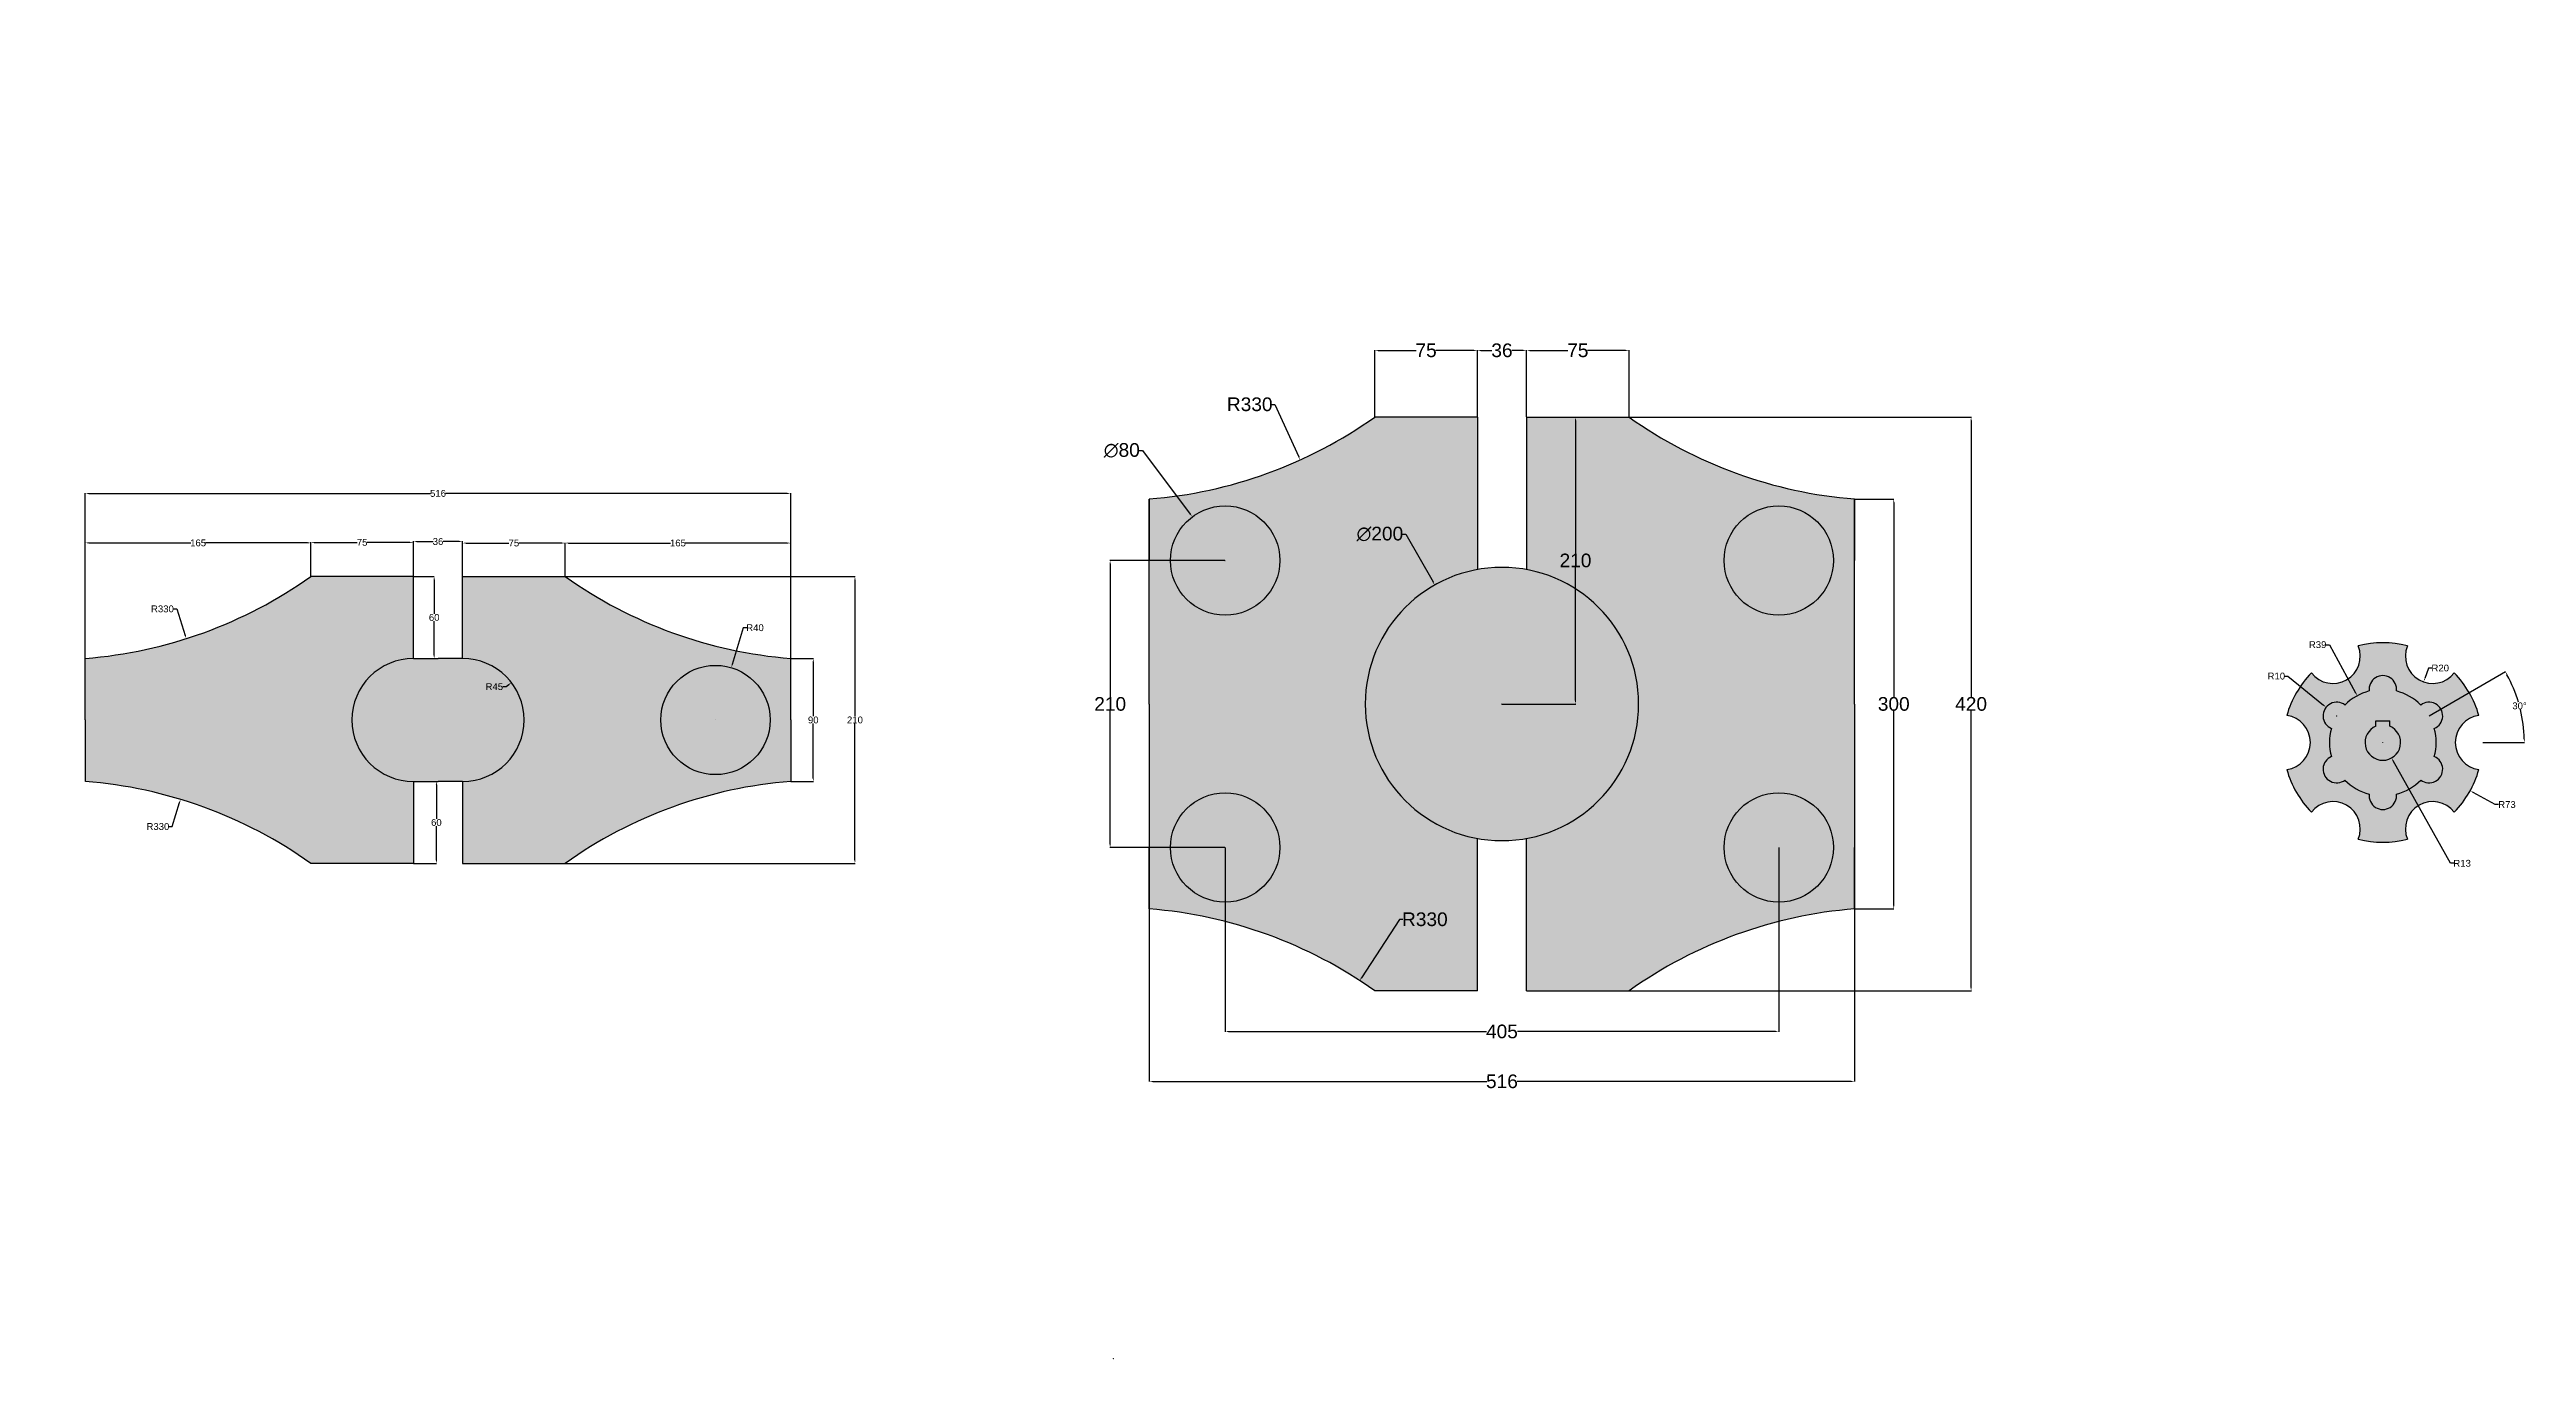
# Model space of a CAD drawing. Header units: inches. Extents: x 17 to 3646, y -345 to 614.
# Drawn here: x 1834 to 3646, y -345 to 614 of the extents above; entities that cross this region are included whole.
import ezdxf

# ---------------------------------------------------------------- set-up
doc = ezdxf.new("R2010")
doc.units = ezdxf.units.IN
doc.header["$MEASUREMENT"] = 0
doc.styles.get("Standard").update_dxf_attribs({"font": 'arial.ttf'})
doc.dimstyles.new('Copy(2) of Standard', dxfattribs={"dimtxt": 10, "dimasz": 2.5, "dimexe": 0.18, "dimexo": 0.0625, "dimgap": 0.09, "dimtad": 0, "dimtih": 1, "dimtoh": 1, "dimdec": 0, "dimzin": 0, "dimdsep": 46, "dimtxsty": 'Standard', "dimcen": 0.09, "dimadec": 0, "dimazin": 0, "dimtfac": 1, "dimtdec": 0, "dimtofl": 0, "dimtmove": 0, "dimatfit": 3, "dimfxl": 1, "dimtolj": 1, "dimtzin": 0, "dimarcsym": 0})
doc.dimstyles.get("Standard").update_dxf_attribs({"dimtxt": 5, "dimasz": 2.5, "dimexe": 0.18, "dimexo": 0.0625, "dimgap": 0.09, "dimtad": 0, "dimtih": 1, "dimtoh": 1, "dimdec": 0, "dimzin": 0, "dimdsep": 46, "dimtxsty": 'Standard', "dimcen": 0.09, "dimadec": 0, "dimazin": 0, "dimtfac": 1, "dimtdec": 0, "dimtofl": 0, "dimtmove": 0, "dimatfit": 3, "dimfxl": 1, "dimtolj": 1, "dimtzin": 0, "dimarcsym": 0})

# ---------------------------------------------------------------- blocks, each defined once
blk = doc.blocks.new('*D113')
at = {"color": 0, "lineweight": -2, "transparency": 16777216}
for p, q in [((2025.6, 227.9), (2025.6, 253)), ((2028.1, 252.8), (2059.5, 252.8)), ((2098.1, 252.8), (2066.8, 252.8)), ((2100.6, 227.9), (2100.6, 253))]:
    blk.add_line(p, q, dxfattribs=at)
at = {"color": 0, "transparency": 16777216}
for points in [[(2028.1, 253.2), (2028.1, 252.4), (2025.6, 252.8)], [(2098.1, 253.2), (2098.1, 252.4), (2100.6, 252.8)]]:
    blk.add_solid(points, dxfattribs=at)
at = {"layer": 'Defpoints', "color": 0, "transparency": 16777216}
for p in [(2100.6, 252.8), (2025.6, 227.8), (2100.6, 227.8)]:
    blk.add_point(p, dxfattribs=at)
at = {"color": 0, "transparency": 16777216, "insert": (2063.1, 252.8), "char_height": 5, "attachment_point": 5}
blk.add_mtext('\\A1;75', dxfattribs=at)
blk = doc.blocks.new('*D114')
at = {"color": 0, "lineweight": -2, "transparency": 16777216}
for p, q in [((2100.6, 227.9), (2100.6, 253.6)), ((2103.1, 253.4), (2115, 253.4)), ((2134.1, 253.4), (2122.3, 253.4)), ((2136.6, 227.9), (2136.6, 253.6))]:
    blk.add_line(p, q, dxfattribs=at)
at = {"color": 0, "transparency": 16777216}
for points in [[(2103.1, 253.8), (2103.1, 253), (2100.6, 253.4)], [(2134.1, 253.8), (2134.1, 253), (2136.6, 253.4)]]:
    blk.add_solid(points, dxfattribs=at)
at = {"layer": 'Defpoints', "color": 0, "transparency": 16777216}
for p in [(2136.6, 253.4), (2100.6, 227.8), (2136.6, 227.8)]:
    blk.add_point(p, dxfattribs=at)
at = {"color": 0, "transparency": 16777216, "insert": (2118.6, 253.4), "char_height": 5, "attachment_point": 5}
blk.add_mtext('\\A1;36', dxfattribs=at)
blk = doc.blocks.new('*D115')
at = {"color": 0, "lineweight": -2, "transparency": 16777216}
for p, q in [((2136.6, 227.9), (2136.6, 252.5)), ((2139.1, 252.3), (2170.5, 252.3)), ((2209.1, 252.3), (2177.8, 252.3)), ((2211.6, 227.9), (2211.6, 252.5))]:
    blk.add_line(p, q, dxfattribs=at)
at = {"color": 0, "transparency": 16777216}
for points in [[(2139.1, 252.7), (2139.1, 251.9), (2136.6, 252.3)], [(2209.1, 252.7), (2209.1, 251.9), (2211.6, 252.3)]]:
    blk.add_solid(points, dxfattribs=at)
at = {"layer": 'Defpoints', "color": 0, "transparency": 16777216}
for p in [(2211.6, 252.3), (2136.6, 227.8), (2211.6, 227.8)]:
    blk.add_point(p, dxfattribs=at)
at = {"color": 0, "transparency": 16777216, "insert": (2174.1, 252.3), "char_height": 5, "attachment_point": 5}
blk.add_mtext('\\A1;75', dxfattribs=at)
blk = doc.blocks.new('*D116')
at = {"color": 0, "lineweight": -2, "transparency": 16777216}
for p, q in [((2211.6, 227.9), (2211.6, 252.5)), ((2214.1, 252.3), (2288.7, 252.3)), ((2374.1, 252.3), (2299.5, 252.3)), ((2376.6, 167.9), (2376.6, 252.5))]:
    blk.add_line(p, q, dxfattribs=at)
at = {"color": 0, "transparency": 16777216}
for points in [[(2214.1, 252.7), (2214.1, 251.9), (2211.6, 252.3)], [(2374.1, 252.7), (2374.1, 251.9), (2376.6, 252.3)]]:
    blk.add_solid(points, dxfattribs=at)
at = {"layer": 'Defpoints', "color": 0, "transparency": 16777216}
for p in [(2376.6, 252.3), (2211.6, 227.8), (2376.6, 167.8)]:
    blk.add_point(p, dxfattribs=at)
at = {"color": 0, "transparency": 16777216, "insert": (2294.1, 252.3), "char_height": 5, "attachment_point": 5}
blk.add_mtext('\\A1;165', dxfattribs=at)
blk = doc.blocks.new('*D117')
at = {"color": 0, "lineweight": -2, "transparency": 16777216}
for p, q in [((1860.6, 167.9), (1860.6, 252.6)), ((1863.1, 252.4), (1937.7, 252.4)), ((2023.1, 252.4), (1948.5, 252.4)), ((2025.6, 227.9), (2025.6, 252.6))]:
    blk.add_line(p, q, dxfattribs=at)
at = {"color": 0, "transparency": 16777216}
for points in [[(1863.1, 252.9), (1863.1, 252), (1860.6, 252.4)], [(2023.1, 252.9), (2023.1, 252), (2025.6, 252.4)]]:
    blk.add_solid(points, dxfattribs=at)
at = {"layer": 'Defpoints', "color": 0, "transparency": 16777216}
for p in [(2025.6, 252.4), (2025.6, 227.8), (1860.6, 167.8)]:
    blk.add_point(p, dxfattribs=at)
at = {"color": 0, "transparency": 16777216, "insert": (1943.1, 252.4), "char_height": 5, "attachment_point": 5}
blk.add_mtext('\\A1;165', dxfattribs=at)
blk = doc.blocks.new('*D118')
at = {"color": 0, "lineweight": -2, "transparency": 16777216}
for p, q in [((1860.6, 167.9), (1860.6, 288.8)), ((1863.1, 288.6), (2113, 288.6)), ((2374.1, 288.6), (2124.2, 288.6)), ((2376.6, 167.9), (2376.6, 288.8))]:
    blk.add_line(p, q, dxfattribs=at)
at = {"color": 0, "transparency": 16777216}
for points in [[(1863.1, 289), (1863.1, 288.2), (1860.6, 288.6)], [(2374.1, 289), (2374.1, 288.2), (2376.6, 288.6)]]:
    blk.add_solid(points, dxfattribs=at)
at = {"layer": 'Defpoints', "color": 0, "transparency": 16777216}
for p in [(1860.6, 288.6), (1860.6, 167.8), (2376.6, 167.8)]:
    blk.add_point(p, dxfattribs=at)
at = {"color": 0, "transparency": 16777216, "insert": (2118.6, 288.6), "char_height": 5, "attachment_point": 5}
blk.add_mtext('\\A1;516', dxfattribs=at)
blk = doc.blocks.new('*D119')
at = {"color": 0, "lineweight": -2, "transparency": 16777216}
for p, q in [((2211.7, 227.8), (2423.8, 227.8)), ((2423.6, 225.3), (2423.6, 125.5)), ((2423.6, 20.3), (2423.6, 120.2)), ((2211.7, 17.8), (2423.8, 17.8))]:
    blk.add_line(p, q, dxfattribs=at)
at = {"color": 0, "transparency": 16777216}
for points in [[(2423.2, 225.3), (2424, 225.3), (2423.6, 227.8)], [(2423.2, 20.3), (2424, 20.3), (2423.6, 17.8)]]:
    blk.add_solid(points, dxfattribs=at)
at = {"layer": 'Defpoints', "color": 0, "transparency": 16777216}
for p in [(2211.6, 227.8), (2211.6, 17.8), (2423.6, 17.8)]:
    blk.add_point(p, dxfattribs=at)
at = {"color": 0, "transparency": 16777216, "insert": (2423.6, 122.8), "char_height": 5, "attachment_point": 5}
blk.add_mtext('\\A1;210', dxfattribs=at)
blk = doc.blocks.new('*D120')
at = {"color": 0, "lineweight": -2, "transparency": 16777216}
for p, q in [((2376.7, 167.8), (2393.3, 167.8)), ((2393.1, 165.3), (2393.1, 125.5)), ((2393.1, 80.3), (2393.1, 120.2)), ((2376.7, 77.8), (2393.3, 77.8))]:
    blk.add_line(p, q, dxfattribs=at)
at = {"color": 0, "transparency": 16777216}
for points in [[(2392.7, 165.3), (2393.5, 165.3), (2393.1, 167.8)], [(2392.7, 80.3), (2393.5, 80.3), (2393.1, 77.8)]]:
    blk.add_solid(points, dxfattribs=at)
at = {"layer": 'Defpoints', "color": 0, "transparency": 16777216}
for p in [(2376.6, 167.8), (2376.6, 77.8), (2393.1, 77.8)]:
    blk.add_point(p, dxfattribs=at)
at = {"color": 0, "transparency": 16777216, "insert": (2393.1, 122.8), "char_height": 5, "attachment_point": 5}
blk.add_mtext('\\A1;90', dxfattribs=at)
blk = doc.blocks.new('*D121')
at = {"color": 0, "lineweight": -2, "transparency": 16777216}
for p, q in [((1925, 204.1), (1927.5, 204.1)), ((1927.5, 204.1), (1933.7, 184.7))]:
    blk.add_line(p, q, dxfattribs=at)
at = {"color": 0, "transparency": 16777216}
blk.add_solid([(1934.1, 184.8), (1933.3, 184.6), (1934.5, 182.3)], dxfattribs=at)
at = {"layer": 'Defpoints', "color": 0, "transparency": 16777216}
for p in [(1834.4, 496.8), (1934.5, 182.3)]:
    blk.add_point(p, dxfattribs=at)
at = {"color": 0, "transparency": 16777216, "insert": (1917, 204.1), "char_height": 5, "attachment_point": 5}
blk.add_mtext('\\A1;R330', dxfattribs=at)
blk = doc.blocks.new('*D122')
at = {"color": 0, "lineweight": -2, "transparency": 16777216}
for p, q in [((1924.2, 44.8), (1929.5, 62.3)), ((1921.7, 44.8), (1924.2, 44.8))]:
    blk.add_line(p, q, dxfattribs=at)
at = {"color": 0, "transparency": 16777216}
blk.add_solid([(1929.1, 62.4), (1929.9, 62.2), (1930.2, 64.7)], dxfattribs=at)
at = {"layer": 'Defpoints', "color": 0, "transparency": 16777216}
for p in [(1930.2, 64.7), (1834.4, -251.1)]:
    blk.add_point(p, dxfattribs=at)
at = {"color": 0, "transparency": 16777216, "insert": (1913.7, 44.8), "char_height": 5, "attachment_point": 5}
blk.add_mtext('\\A1;R330', dxfattribs=at)
blk = doc.blocks.new('*D125')
at = {"color": 0, "lineweight": -2, "transparency": 16777216}
for p, q in [((2341.9, 190.3), (2333.9, 163.5)), ((2344.4, 190.3), (2341.9, 190.3)), ((2321.5, 122.8), (2321.7, 122.8)), ((2321.6, 122.8), (2321.6, 122.9))]:
    blk.add_line(p, q, dxfattribs=at)
at = {"color": 0, "transparency": 16777216}
blk.add_solid([(2333.5, 163.7), (2334.3, 163.4), (2333.1, 161.2)], dxfattribs=at)
at = {"layer": 'Defpoints', "color": 0, "transparency": 16777216}
for p in [(2333.1, 161.2), (2321.6, 122.8)]:
    blk.add_point(p, dxfattribs=at)
at = {"color": 0, "transparency": 16777216, "insert": (2350.5, 190.3), "char_height": 5, "attachment_point": 5}
blk.add_mtext('\\A1;R40', dxfattribs=at)
blk = doc.blocks.new('*D126')
at = {"color": 0, "lineweight": -2, "transparency": 16777216}
for p, q in [((2165.9, 147.2), (2168.4, 147.2)), ((2168.4, 147.2), (2170.4, 148.7))]:
    blk.add_line(p, q, dxfattribs=at)
at = {"color": 0, "transparency": 16777216}
blk.add_solid([(2170.1, 149), (2170.6, 148.4), (2172.4, 150.2)], dxfattribs=at)
at = {"layer": 'Defpoints', "color": 0, "transparency": 16777216}
for p in [(2172.4, 150.2), (2136.6, 122.8)]:
    blk.add_point(p, dxfattribs=at)
at = {"color": 0, "transparency": 16777216, "insert": (2159.8, 147.2), "char_height": 5, "attachment_point": 5}
blk.add_mtext('\\A1;R45', dxfattribs=at)
blk = doc.blocks.new('*D127')
at = {"color": 0, "lineweight": -2, "transparency": 16777216}
for p, q in [((2100.7, 227.8), (2115.9, 227.8)), ((2115.8, 225.3), (2115.8, 200.5)), ((2115.8, 170.3), (2115.8, 195.2)), ((2100.7, 167.8), (2115.9, 167.8))]:
    blk.add_line(p, q, dxfattribs=at)
at = {"color": 0, "transparency": 16777216}
for points in [[(2115.3, 225.3), (2116.2, 225.3), (2115.8, 227.8)], [(2115.3, 170.3), (2116.2, 170.3), (2115.8, 167.8)]]:
    blk.add_solid(points, dxfattribs=at)
at = {"layer": 'Defpoints', "color": 0, "transparency": 16777216}
for p in [(2100.6, 227.8), (2100.6, 167.8), (2115.8, 167.8)]:
    blk.add_point(p, dxfattribs=at)
at = {"color": 0, "transparency": 16777216, "insert": (2115.8, 197.8), "char_height": 5, "attachment_point": 5}
blk.add_mtext('\\A1;60', dxfattribs=at)
blk = doc.blocks.new('*D128')
at = {"color": 0, "lineweight": -2, "transparency": 16777216}
for p, q in [((2100.7, 77.8), (2117.6, 77.8)), ((2117.4, 75.3), (2117.4, 50.5)), ((2117.4, 20.3), (2117.4, 45.2)), ((2100.7, 17.8), (2117.6, 17.8))]:
    blk.add_line(p, q, dxfattribs=at)
at = {"color": 0, "transparency": 16777216}
for points in [[(2117, 75.3), (2117.9, 75.3), (2117.4, 77.8)], [(2117, 20.3), (2117.9, 20.3), (2117.4, 17.8)]]:
    blk.add_solid(points, dxfattribs=at)
at = {"layer": 'Defpoints', "color": 0, "transparency": 16777216}
for p in [(2100.6, 77.8), (2100.6, 17.8), (2117.4, 17.8)]:
    blk.add_point(p, dxfattribs=at)
at = {"color": 0, "transparency": 16777216, "insert": (2117.4, 47.8), "char_height": 5, "attachment_point": 5}
blk.add_mtext('\\A1;60', dxfattribs=at)
blk = doc.blocks.new('*D130')
at = {"color": 0, "lineweight": -2, "transparency": 16777216}
for p, q in [((2914.9, 344.5), (2950.9, 344.5)), ((2950.7, 342), (2950.7, 244.7)), ((2950.7, 137), (2950.7, 234.4)), ((2896.9, 134.5), (2950.9, 134.5))]:
    blk.add_line(p, q, dxfattribs=at)
at = {"color": 0, "transparency": 16777216}
for points in [[(2950.3, 342), (2951.1, 342), (2950.7, 344.5)], [(2950.3, 137), (2951.1, 137), (2950.7, 134.5)]]:
    blk.add_solid(points, dxfattribs=at)
at = {"layer": 'Defpoints', "color": 0, "transparency": 16777216}
for p in [(2914.9, 344.5), (2896.9, 134.5), (2950.7, 134.5)]:
    blk.add_point(p, dxfattribs=at)
at = {"color": 0, "transparency": 16777216, "insert": (2950.7, 239.5), "char_height": 10, "attachment_point": 5}
blk.add_mtext('\\A1;210', dxfattribs=at)
blk = doc.blocks.new('*D131')
at = {"color": 0, "lineweight": -2, "transparency": 16777216}
for p, q in [((2878.9, 344.6), (2878.9, 393.5)), ((2881.4, 393.3), (2889.6, 393.3)), ((2912.4, 393.3), (2904.1, 393.3)), ((2914.9, 344.6), (2914.9, 393.5))]:
    blk.add_line(p, q, dxfattribs=at)
at = {"color": 0, "transparency": 16777216}
for points in [[(2881.4, 393.7), (2881.4, 392.9), (2878.9, 393.3)], [(2912.4, 393.7), (2912.4, 392.9), (2914.9, 393.3)]]:
    blk.add_solid(points, dxfattribs=at)
at = {"layer": 'Defpoints', "color": 0, "transparency": 16777216}
for p in [(2914.9, 393.3), (2878.9, 344.5), (2914.9, 344.5)]:
    blk.add_point(p, dxfattribs=at)
at = {"color": 0, "transparency": 16777216, "insert": (2896.9, 393.3), "char_height": 10, "attachment_point": 5}
blk.add_mtext('\\A1;36', dxfattribs=at)
blk = doc.blocks.new('*D132')
at = {"color": 0, "lineweight": -2, "transparency": 16777216}
for p, q in [((2803.9, 344.6), (2803.9, 393.5)), ((2806.4, 393.3), (2834.1, 393.3)), ((2876.4, 393.3), (2848.6, 393.3)), ((2878.9, 344.6), (2878.9, 393.5))]:
    blk.add_line(p, q, dxfattribs=at)
at = {"color": 0, "transparency": 16777216}
for points in [[(2806.4, 393.7), (2806.4, 392.9), (2803.9, 393.3)], [(2876.4, 393.7), (2876.4, 392.9), (2878.9, 393.3)]]:
    blk.add_solid(points, dxfattribs=at)
at = {"layer": 'Defpoints', "color": 0, "transparency": 16777216}
for p in [(2878.9, 393.3), (2803.9, 344.5), (2878.9, 344.5)]:
    blk.add_point(p, dxfattribs=at)
at = {"color": 0, "transparency": 16777216, "insert": (2841.4, 393.3), "char_height": 10, "attachment_point": 5}
blk.add_mtext('\\A1;75', dxfattribs=at)
blk = doc.blocks.new('*D133')
at = {"color": 0, "lineweight": -2, "transparency": 16777216}
for p, q in [((2914.9, 344.6), (2914.9, 393.5)), ((2917.4, 393.3), (2945.1, 393.3)), ((2987.4, 393.3), (2959.6, 393.3)), ((2989.9, 344.6), (2989.9, 393.5))]:
    blk.add_line(p, q, dxfattribs=at)
at = {"color": 0, "transparency": 16777216}
for points in [[(2917.4, 393.7), (2917.4, 392.9), (2914.9, 393.3)], [(2987.4, 393.7), (2987.4, 392.9), (2989.9, 393.3)]]:
    blk.add_solid(points, dxfattribs=at)
at = {"layer": 'Defpoints', "color": 0, "transparency": 16777216}
for p in [(2989.9, 393.3), (2914.9, 344.5), (2989.9, 344.5)]:
    blk.add_point(p, dxfattribs=at)
at = {"color": 0, "transparency": 16777216, "insert": (2952.4, 393.3), "char_height": 10, "attachment_point": 5}
blk.add_mtext('\\A1;75', dxfattribs=at)
blk = doc.blocks.new('*D134')
at = {"color": 0, "lineweight": -2, "transparency": 16777216}
for p, q in [((2989.9, 344.5), (3240.3, 344.5)), ((3240.1, 342), (3240.1, 139.7)), ((3240.1, -73), (3240.1, 129.4)), ((2989.9, -75.5), (3240.3, -75.5))]:
    blk.add_line(p, q, dxfattribs=at)
at = {"color": 0, "transparency": 16777216}
for points in [[(3239.7, 342), (3240.5, 342), (3240.1, 344.5)], [(3239.7, -73), (3240.5, -73), (3240.1, -75.5)]]:
    blk.add_solid(points, dxfattribs=at)
at = {"layer": 'Defpoints', "color": 0, "transparency": 16777216}
for p in [(2989.9, 344.5), (2989.9, -75.5), (3240.1, -75.5)]:
    blk.add_point(p, dxfattribs=at)
at = {"color": 0, "transparency": 16777216, "insert": (3240.1, 134.5), "char_height": 10, "attachment_point": 5}
blk.add_mtext('\\A1;420', dxfattribs=at)
blk = doc.blocks.new('*D135')
at = {"color": 0, "lineweight": -2, "transparency": 16777216}
for p, q in [((3154.9, 284.5), (3183.7, 284.5)), ((3183.5, 282), (3183.5, 139.7)), ((3183.5, -13), (3183.5, 129.3)), ((3154.9, -15.5), (3183.7, -15.5))]:
    blk.add_line(p, q, dxfattribs=at)
at = {"color": 0, "transparency": 16777216}
for points in [[(3183.1, 282), (3183.9, 282), (3183.5, 284.5)], [(3183.1, -13), (3183.9, -13), (3183.5, -15.5)]]:
    blk.add_solid(points, dxfattribs=at)
at = {"layer": 'Defpoints', "color": 0, "transparency": 16777216}
for p in [(3154.9, 284.5), (3154.9, -15.5), (3183.5, -15.5)]:
    blk.add_point(p, dxfattribs=at)
at = {"color": 0, "transparency": 16777216, "insert": (3183.5, 134.5), "char_height": 10, "attachment_point": 5}
blk.add_mtext('\\A1;300', dxfattribs=at)
blk = doc.blocks.new('*D136')
at = {"color": 0, "lineweight": -2, "transparency": 16777216}
for p, q in [((2694.3, 239.5), (2610.1, 239.5)), ((2610.3, 237), (2610.3, 139.7)), ((2610.3, 32), (2610.3, 129.4)), ((2694.3, 29.5), (2610.1, 29.5))]:
    blk.add_line(p, q, dxfattribs=at)
at = {"color": 0, "transparency": 16777216}
for points in [[(2609.8, 237), (2610.7, 237), (2610.3, 239.5)], [(2609.8, 32), (2610.7, 32), (2610.3, 29.5)]]:
    blk.add_solid(points, dxfattribs=at)
at = {"layer": 'Defpoints', "color": 0, "transparency": 16777216}
for p in [(2694.4, 239.5), (2610.3, 29.5), (2694.4, 29.5)]:
    blk.add_point(p, dxfattribs=at)
at = {"color": 0, "transparency": 16777216, "insert": (2610.3, 134.5), "char_height": 10, "attachment_point": 5}
blk.add_mtext('\\A1;210', dxfattribs=at)
blk = doc.blocks.new('*D137')
at = {"color": 0, "lineweight": -2, "transparency": 16777216}
for p, q in [((2638.9, -15.5), (2638.9, -141.9)), ((3154.9, -15.5), (3154.9, -141.9)), ((2641.4, -141.7), (2885.8, -141.7)), ((3152.4, -141.7), (2908, -141.7))]:
    blk.add_line(p, q, dxfattribs=at)
at = {"color": 0, "transparency": 16777216}
for points in [[(2641.4, -141.3), (2641.4, -142.1), (2638.9, -141.7)], [(3152.4, -141.3), (3152.4, -142.1), (3154.9, -141.7)]]:
    blk.add_solid(points, dxfattribs=at)
at = {"layer": 'Defpoints', "color": 0, "transparency": 16777216}
for p in [(2638.9, -15.5), (3154.9, -15.5), (3154.9, -141.7)]:
    blk.add_point(p, dxfattribs=at)
at = {"color": 0, "transparency": 16777216, "insert": (2896.9, -141.7), "char_height": 10, "attachment_point": 5}
blk.add_mtext('\\A1;516', dxfattribs=at)
blk = doc.blocks.new('*D138')
at = {"color": 0, "lineweight": -2, "transparency": 16777216}
for p, q in [((2694.4, 29.5), (2694.4, -105.4)), ((3099.4, 29.5), (3099.4, -105.4)), ((2696.9, -105.2), (2885.5, -105.2)), ((3096.9, -105.2), (2908.3, -105.2))]:
    blk.add_line(p, q, dxfattribs=at)
at = {"color": 0, "transparency": 16777216}
for points in [[(2696.9, -104.8), (2696.9, -105.6), (2694.4, -105.2)], [(3096.9, -104.8), (3096.9, -105.6), (3099.4, -105.2)]]:
    blk.add_solid(points, dxfattribs=at)
at = {"layer": 'Defpoints', "color": 0, "transparency": 16777216}
for p in [(2694.4, 29.5), (3099.4, 29.5), (3099.4, -105.2)]:
    blk.add_point(p, dxfattribs=at)
at = {"color": 0, "transparency": 16777216, "insert": (2896.9, -105.2), "char_height": 10, "attachment_point": 5}
blk.add_mtext('\\A1;405', dxfattribs=at)
blk = doc.blocks.new('*D139')
at = {"color": 0, "lineweight": -2, "transparency": 16777216}
for p, q in [((2822, -23.1), (2794.2, -65.8)), ((2824.5, -23.1), (2822, -23.1)), ((2612.6, -344.4), (2612.8, -344.4)), ((2612.7, -344.5), (2612.7, -344.3))]:
    blk.add_line(p, q, dxfattribs=at)
at = {"color": 0, "transparency": 16777216}
blk.add_solid([(2793.8, -65.6), (2794.5, -66.1), (2792.8, -67.9)], dxfattribs=at)
at = {"layer": 'Defpoints', "color": 0, "transparency": 16777216}
for p in [(2792.8, -67.9), (2612.7, -344.4)]:
    blk.add_point(p, dxfattribs=at)
at = {"color": 0, "transparency": 16777216, "insert": (2840.5, -23.1), "char_height": 10, "attachment_point": 5}
blk.add_mtext('\\A1;R330', dxfattribs=at)
blk = doc.blocks.new('*D140')
at = {"color": 0, "lineweight": -2, "transparency": 16777216}
for p, q in [((2728.3, 353.8), (2730.8, 353.8)), ((2730.8, 353.8), (2748.2, 315.4))]:
    blk.add_line(p, q, dxfattribs=at)
at = {"color": 0, "transparency": 16777216}
blk.add_solid([(2748.6, 315.6), (2747.9, 315.2), (2749.3, 313.1)], dxfattribs=at)
at = {"layer": 'Defpoints', "color": 0, "transparency": 16777216}
for p in [(2612.7, 613.5), (2749.3, 313.1)]:
    blk.add_point(p, dxfattribs=at)
at = {"color": 0, "transparency": 16777216, "insert": (2712.4, 353.8), "char_height": 10, "attachment_point": 5}
blk.add_mtext('\\A1;R330', dxfattribs=at)
blk = doc.blocks.new('*D141')
at = {"color": 0, "lineweight": -2, "transparency": 16777216}
for p, q in [((2631.5, 320.1), (2634, 320.1)), ((2634, 320.1), (2668.9, 273.5)), ((2694.3, 239.5), (2694.5, 239.5)), ((2694.4, 239.5), (2694.4, 239.6))]:
    blk.add_line(p, q, dxfattribs=at)
at = {"color": 0, "transparency": 16777216}
blk.add_solid([(2669.2, 273.8), (2668.6, 273.3), (2670.4, 271.5)], dxfattribs=at)
at = {"layer": 'Defpoints', "color": 0, "transparency": 16777216}
for p in [(2670.4, 271.5), (2718.4, 207.5)]:
    blk.add_point(p, dxfattribs=at)
at = {"color": 0, "transparency": 16777216, "insert": (2618.8, 320.1), "char_height": 10, "attachment_point": 5}
blk.add_mtext('\\A1;∅80', dxfattribs=at)
blk = doc.blocks.new('*D142')
at = {"color": 0, "lineweight": -2, "transparency": 16777216}
for p, q in [((2824.1, 258.9), (2826.6, 258.9)), ((2826.6, 258.9), (2846.5, 223.8)), ((2896.8, 134.5), (2897, 134.5)), ((2896.9, 134.5), (2896.9, 134.6))]:
    blk.add_line(p, q, dxfattribs=at)
at = {"color": 0, "transparency": 16777216}
blk.add_solid([(2846.8, 224), (2846.1, 223.6), (2847.7, 221.6)], dxfattribs=at)
at = {"layer": 'Defpoints', "color": 0, "transparency": 16777216}
for p in [(2847.7, 221.6), (2946.1, 47.5)]:
    blk.add_point(p, dxfattribs=at)
at = {"color": 0, "transparency": 16777216, "insert": (2807.6, 258.9), "char_height": 10, "attachment_point": 5}
blk.add_mtext('\\A1;∅200', dxfattribs=at)
blk = doc.blocks.new('*D145')
at = {"color": 0, "lineweight": -2, "transparency": 16777216}
for p, q in [((3574.7, 160.8), (3572, 153.1)), ((3577.2, 160.8), (3574.7, 160.8))]:
    blk.add_line(p, q, dxfattribs=at)
at = {"color": 0, "transparency": 16777216}
blk.add_solid([(3571.6, 153.2), (3572.3, 152.9), (3571.1, 150.7)], dxfattribs=at)
at = {"layer": 'Defpoints', "color": 0, "transparency": 16777216}
for p in [(3577.8, 169.5), (3571.1, 150.7)]:
    blk.add_point(p, dxfattribs=at)
at = {"color": 0, "transparency": 16777216, "insert": (3583.3, 160.8), "char_height": 5, "attachment_point": 5}
blk.add_mtext('\\A1;R20', dxfattribs=at)
blk = doc.blocks.new('*D146')
at = {"color": 0, "lineweight": -2, "transparency": 16777216}
for p, q in [((3541.3, 106.2), (3541.3, 106.4)), ((3541.3, 106.3), (3541.4, 106.3)), ((3623.5, 60.9), (3607.4, 69.8)), ((3626, 60.9), (3623.5, 60.9))]:
    blk.add_line(p, q, dxfattribs=at)
at = {"color": 0, "transparency": 16777216}
blk.add_solid([(3607.6, 70.2), (3607.2, 69.4), (3605.3, 71)], dxfattribs=at)
at = {"layer": 'Defpoints', "color": 0, "transparency": 16777216}
for p in [(3541.3, 106.3), (3605.3, 71)]:
    blk.add_point(p, dxfattribs=at)
at = {"color": 0, "transparency": 16777216, "insert": (3632.1, 60.9), "char_height": 5, "attachment_point": 5}
blk.add_mtext('\\A1;R73', dxfattribs=at)
blk = doc.blocks.new('*D147')
at = {"color": 0, "lineweight": -2, "transparency": 16777216}
for p, q in [((3541.3, 106.2), (3541.3, 106.4)), ((3541.3, 106.3), (3541.4, 106.3)), ((3590.7, 17.9), (3548.9, 92.8)), ((3593.2, 17.9), (3590.7, 17.9))]:
    blk.add_line(p, q, dxfattribs=at)
at = {"color": 0, "transparency": 16777216}
blk.add_solid([(3549.3, 93), (3548.5, 92.6), (3547.7, 95)], dxfattribs=at)
at = {"layer": 'Defpoints', "color": 0, "transparency": 16777216}
for p in [(3541.3, 106.3), (3547.7, 95)]:
    blk.add_point(p, dxfattribs=at)
at = {"color": 0, "transparency": 16777216, "insert": (3599.3, 17.9), "char_height": 5, "attachment_point": 5}
blk.add_mtext('\\A1;R13', dxfattribs=at)
blk = doc.blocks.new('*D148')
at = {"color": 0, "lineweight": -2, "transparency": 16777216}
for p, q in [((3499.7, 177.9), (3502.2, 177.9)), ((3502.2, 177.9), (3521.4, 142.7)), ((3541.3, 106.2), (3541.3, 106.4)), ((3541.3, 106.3), (3541.4, 106.3))]:
    blk.add_line(p, q, dxfattribs=at)
at = {"color": 0, "transparency": 16777216}
blk.add_solid([(3521.8, 142.9), (3521.1, 142.5), (3522.6, 140.5)], dxfattribs=at)
at = {"layer": 'Defpoints', "color": 0, "transparency": 16777216}
for p in [(3522.6, 140.5), (3541.3, 106.3)]:
    blk.add_point(p, dxfattribs=at)
at = {"color": 0, "transparency": 16777216, "insert": (3493.6, 177.9), "char_height": 5, "attachment_point": 5}
blk.add_mtext('\\A1;R39', dxfattribs=at)
blk = doc.blocks.new('*D149')
at = {"color": 0, "lineweight": -2, "transparency": 16777216}
for p, q in [((3469.4, 154.9), (3471.9, 154.9)), ((3471.9, 154.9), (3497.9, 133.7)), ((3507.5, 125.8), (3507.7, 125.8)), ((3507.6, 125.7), (3507.6, 125.9))]:
    blk.add_line(p, q, dxfattribs=at)
at = {"color": 0, "transparency": 16777216}
blk.add_solid([(3498.2, 134), (3497.6, 133.4), (3499.8, 132.1)], dxfattribs=at)
at = {"layer": 'Defpoints', "color": 0, "transparency": 16777216}
for p in [(3499.8, 132.1), (3507.6, 125.8)]:
    blk.add_point(p, dxfattribs=at)
at = {"color": 0, "transparency": 16777216, "insert": (3463.4, 154.9), "char_height": 5, "attachment_point": 5}
blk.add_mtext('\\A1;R10', dxfattribs=at)
blk = doc.blocks.new('*D151')
at = {"color": 0, "lineweight": -2, "transparency": 16777216}
for p, q in [((3575.2, 125.8), (3631.1, 158.2)), ((3614.4, 106.3), (3645, 106.3))]:
    blk.add_line(p, q, dxfattribs=at)
for start, end in [(16.5557, 28.6812), (1.385, 13.5213)]:
    blk.add_arc((3541.4, 106.3), 103.4, start, end, dxfattribs=at)
at = {"color": 0, "transparency": 16777216}
for points in [[(3631.8, 155.7), (3632.5, 156.2), (3630.9, 158.1)], [(3645.2, 108.8), (3644.4, 108.8), (3644.9, 106.3)]]:
    blk.add_solid(points, dxfattribs=at)
at = {"layer": 'Defpoints', "color": 0, "transparency": 16777216}
for p in [(3575.1, 125.8), (3643.3, 124.3), (3541.3, 106.3), (3541.4, 106.3), (3614.3, 106.3)]:
    blk.add_point(p, dxfattribs=at)
at = {"color": 0, "transparency": 16777216, "insert": (3641.3, 133.1), "char_height": 5, "attachment_point": 5}
blk.add_mtext('\\A1;30°', dxfattribs=at)

msp = doc.modelspace()

# ---------------------------------------------------------------- hatches: boundary and pattern name
h = msp.add_hatch(color=256)
h.dxf.hatch_style = 1
h.set_gradient(color1=(122, 175, 223), color2=(199, 200, 202), name='CYLINDER')
h.paths.add_polyline_path([(2638.9, 284.5), (2638.9, 239.5), (2638.9, 134.5), (2638.9, -15.5, -0.135448), (2803.9, -75.5), (2878.9, -75.5), (2878.9, 36.2, -0.362144), (2796.9, 134.5, -0.362144), (2878.9, 232.9), (2878.9, 344.5), (2803.9, 344.5, -0.135448)])
h.paths.add_polyline_path([(2734.4, 239.5, -1), (2654.4, 239.5, -1)], flags=16)
h.paths.add_polyline_path([(2734.4, 29.5, -1), (2654.4, 29.5, -1)], flags=16)
h = msp.add_hatch(color=256)
h.dxf.hatch_style = 1
h.set_gradient(color1=(39, 118, 187), color2=(199, 200, 202), name='CYLINDER')
h.paths.add_polyline_path([(2996.9, 134.5, -0.362144), (2914.9, 36.2), (2914.9, -75.5), (2989.9, -75.5, -0.135448), (3154.9, -15.5), (3154.9, 29.5), (3154.9, 134.5), (3154.9, 284.5, -0.135448), (2989.9, 344.5), (2914.9, 344.5), (2914.9, 232.9, -0.362144)])
h.paths.add_polyline_path([(3139.4, 239.5, -1), (3059.4, 239.5, -1)], flags=16)
h.paths.add_polyline_path([(3139.4, 29.5, -1), (3059.4, 29.5, -1)], flags=16)
h = msp.add_hatch(color=256)
h.dxf.hatch_style = 1
h.set_gradient(color1=(205, 105, 40), color2=(244, 238, 81), name='SPHERICAL')
h.paths.add_polyline_path([(2654.4, 239.5, 1), (2734.4, 239.5, 1)])
h = msp.add_hatch(color=256)
h.dxf.hatch_style = 1
h.set_gradient(color1=(205, 105, 40), color2=(244, 238, 81), name='SPHERICAL')
h.paths.add_polyline_path([(3059.4, 239.5, 1), (3139.4, 239.5, 1)])
h = msp.add_hatch(color=256)
h.dxf.hatch_style = 1
h.set_gradient(color1=(19, 155, 72), name='CYLINDER')
h.paths.add_polyline_path([(2376.6, 167.8, -0.135448), (2211.6, 227.8), (2136.6, 227.8), (2136.6, 167.8, -0.414214), (2181.6, 122.8, -0.414214), (2136.6, 77.8), (2136.6, 17.8), (2211.6, 17.8, -0.135448), (2376.6, 77.8), (2376.6, 122.8)])
h.paths.add_polyline_path([(2361.6, 122.8, -1), (2281.6, 122.8, -1)], flags=16)
h.paths.add_polyline_path([(2100.6, 227.8), (2025.6, 227.8, -0.135448), (1860.6, 167.8), (1860.6, 122.8), (1860.6, 77.8, -0.135448), (2025.6, 17.8), (2100.6, 17.8), (2100.6, 77.8, -0.414214), (2055.6, 122.8, -0.414214), (2100.6, 167.8)])
h = msp.add_hatch(color=256)
h.dxf.hatch_style = 1
h.set_gradient(color1=(205, 105, 40), color2=(244, 238, 81), name='SPHERICAL')
h.paths.add_polyline_path([(2796.9, 134.5, 0.414214), (2896.9, 34.5, 0.414214), (2996.9, 134.5, 0.414214), (2896.9, 234.5, 0.414214)])
h = msp.add_hatch(color=256)
h.dxf.hatch_style = 1
h.set_gradient(color1=(19, 155, 72), name='SPHERICAL')
h.paths.add_polyline_path([(2181.6, 122.8, 0.414214), (2136.6, 167.8), (2118.6, 167.8), (2100.6, 167.8, 0.414214), (2055.6, 122.8, 0.414214), (2100.6, 77.8), (2118.6, 77.8), (2136.6, 77.8, 0.414214)])
h = msp.add_hatch(color=256)
h.dxf.hatch_style = 1
h.set_gradient(color1=(100, 33, 101), color2=(241, 235, 31))
h.paths.add_polyline_path([(3559.3, 177.1, 0.125026), (3523.4, 177.1, -0.871227), (3489.1, 157.3, 0.125026), (3471.1, 126.1, -0.871227), (3471.1, 86.5, 0.125026), (3489.1, 55.4, -0.871227), (3523.4, 35.6, 0.125026), (3559.3, 35.6, -0.871227), (3593.6, 55.4, 0.125026), (3611.6, 86.5, -0.871227), (3611.6, 126.1, 0.125026), (3593.6, 157.3, -0.871227)])
h.paths.add_polyline_path([(3551.3, 144, -0.134035), (3569.1, 133.8, -1.137593), (3579, 116.6, -0.134035), (3579, 96, -1.137593), (3569.1, 78.9, -0.134035), (3551.3, 68.6, -1.137593), (3531.4, 68.6, -0.134035), (3513.6, 78.9, -1.137593), (3503.7, 96, -0.134035), (3503.7, 116.6, -1.137593), (3513.6, 133.8, -0.134035), (3531.4, 144, -1.137593)], flags=16)
h.paths.add_polyline_path([(3546.3, 122.3), (3546.3, 118.3, -5), (3536.3, 118.3), (3536.3, 122.3)], flags=0)
h = msp.add_hatch(color=256)
h.dxf.hatch_style = 1
h.set_gradient(color1=(100, 33, 101), name='SPHERICAL')
h.paths.add_polyline_path([(2281.6, 122.8, 1), (2361.6, 122.8, 1)])
h = msp.add_hatch(color=256)
h.dxf.hatch_style = 1
h.set_gradient(color1=(19, 155, 72), color2=(244, 238, 81), name='SPHERICAL')
h.paths.add_polyline_path([(3531.4, 144, 0.134035), (3513.6, 133.8, 1.137593), (3503.7, 116.6, 0.134035), (3503.7, 96, 1.137593), (3513.6, 78.9, 0.134035), (3531.4, 68.6, 1.137593), (3551.3, 68.6, 0.134035), (3569.1, 78.9, 1.137593), (3579, 96, 0.134035), (3579, 116.6, 1.137593), (3569.1, 133.8, 0.134035), (3551.3, 144, 1.137593)])
h.paths.add_polyline_path([(3546.3, 122.3), (3546.3, 118.3, -5), (3536.3, 118.3), (3536.3, 122.3)], flags=16)
h = msp.add_hatch(color=256)
h.dxf.hatch_style = 1
h.set_gradient(color1=(205, 105, 40), color2=(244, 238, 81), name='SPHERICAL')
h.paths.add_polyline_path([(3546.3, 118.3), (3546.3, 122.3), (3536.3, 122.3), (3536.3, 118.3, 5)])
h = msp.add_hatch(color=256)
h.dxf.hatch_style = 1
h.set_gradient(color1=(205, 105, 40), color2=(244, 238, 81), name='SPHERICAL')
h.paths.add_polyline_path([(2654.4, 29.5, 1), (2734.4, 29.5, 1)])
h = msp.add_hatch(color=256)
h.dxf.hatch_style = 1
h.set_gradient(color1=(205, 105, 40), color2=(244, 238, 81), name='SPHERICAL')
h.paths.add_polyline_path([(3059.4, 29.5, 1), (3139.4, 29.5, 1)])

# ---------------------------------------------------------------- linework, layer by layer
for p, q in [((2878.9, 344.5), (2803.9, 344.5)), ((2878.9, 344.5), (2878.9, 232.9)), ((2914.9, 344.5), (2989.9, 344.5)), ((2914.9, 344.5), (2914.9, 232.9)), ((2638.9, 134.5), (2638.9, 284.5)), ((2638.9, 284.5), (2638.9, 239.5)), ((3154.9, 134.5), (3154.9, 284.5)), ((3154.9, 284.5), (3154.9, 239.5)), ((2100.6, 227.8), (2025.6, 227.8)), ((2100.6, 167.8), (2100.6, 227.8)), ((2136.6, 167.8), (2136.6, 227.8)), ((2136.6, 227.8), (2211.6, 227.8)), ((1860.6, 122.8), (1860.6, 167.8)), ((2100.6, 167.8), (2118.6, 167.8)), ((2136.6, 167.8), (2118.6, 167.8)), ((2376.6, 122.8), (2376.6, 167.8)), ((2638.9, 134.5), (2638.9, -15.5)), ((3154.9, 134.5), (3154.9, -15.5)), ((1860.6, 122.8), (1860.6, 77.8)), ((2376.6, 122.8), (2376.6, 77.8)), ((3536.3, 118.3), (3536.3, 122.3)), ((3536.3, 122.3), (3546.3, 122.3)), ((3546.3, 118.3), (3546.3, 122.3)), ((2100.6, 77.8), (2100.6, 17.8)), ((2100.6, 77.8), (2118.6, 77.8)), ((2136.6, 77.8), (2118.6, 77.8)), ((2136.6, 77.8), (2136.6, 17.8)), ((2638.9, -15.5), (2638.9, 29.5)), ((2878.9, -75.5), (2878.9, 36.2)), ((2914.9, -75.5), (2914.9, 36.2)), ((3154.9, -15.5), (3154.9, 29.5)), ((2100.6, 17.8), (2025.6, 17.8)), ((2136.6, 17.8), (2211.6, 17.8)), ((2878.9, -75.5), (2803.9, -75.5)), ((2914.9, -75.5), (2989.9, -75.5))]:
    msp.add_line(p, q)
for centre in [(2694.4, 239.5), (3099.4, 239.5), (2321.6, 122.8), (2694.4, 29.5), (3099.4, 29.5)]:
    msp.add_circle(centre, 40)
for centre, radius, start, end in [((2612.7, 613.5), 330, 274.5558, 305.4104), ((3181.1, 613.5), 330, 234.5896, 265.4442), ((1834.4, 496.8), 330, 274.5558, 305.4104), ((2402.8, 496.8), 330, 234.5896, 265.4442), ((2896.9, 134.5), 100, 90, 180), ((2896.9, 134.5), 100, 0, 90), ((2100.6, 122.8), 45, 90, 180), ((2136.6, 122.8), 45, 0, 90), ((3504.8, 169.5), 20, 217.8735, 22.1265), ((3541.3, 106.3), 73, 75.747, 104.253), ((3577.8, 169.5), 20, 157.8735, 322.1265), ((3541.3, 106.3), 73, 135.747, 164.253), ((3541.3, 145.3), 10, 352.6341, 187.3659), ((3541.3, 106.3), 73, 15.747, 44.253), ((2896.9, 134.5), 100, 180, 270), ((2896.9, 134.5), 100, 270, 0), ((3507.6, 125.8), 10, 52.6341, 247.3659), ((3541.3, 106.3), 39, 104.7318, 135.2682), ((3541.3, 106.3), 39, 44.7318, 75.2682), ((3575.1, 125.8), 10, 292.6341, 127.3659), ((2100.6, 122.8), 45, 180, 270), ((2136.6, 122.8), 45, 270, 0), ((3468.3, 106.3), 20, 277.8735, 82.1265), ((3541.3, 106.3), 39, 164.7318, 195.2682), ((3541.3, 106.3), 13, 112.6199, 67.3801), ((3541.3, 106.3), 39, 344.7318, 15.2682), ((3614.3, 106.3), 20, 97.8735, 262.1265), ((3507.6, 86.8), 10, 112.6341, 307.3659), ((3575.1, 86.8), 10, 232.6341, 67.3659), ((1834.4, -251.1), 330, 54.5896, 85.4442), ((2402.8, -251.1), 330, 94.5558, 125.4104), ((3541.3, 106.3), 73, 195.747, 224.253), ((3541.3, 106.3), 39, 224.7318, 255.2682), ((3541.3, 106.3), 39, 284.7318, 315.2682), ((3541.3, 106.3), 73, 315.747, 344.253), ((3504.8, 43.1), 20, 337.8735, 142.1265), ((3541.3, 67.3), 10, 172.6341, 7.3659), ((3577.8, 43.1), 20, 37.8735, 202.1265), ((3541.3, 106.3), 73, 255.747, 284.253), ((2612.7, -344.4), 330, 54.5896, 85.4442), ((3181.1, -344.4), 330, 94.5558, 125.4104)]:
    msp.add_arc(centre, radius, start, end)

# ---------------------------------------------------------------- dimensions: what is measured, and where the dimension line sits
for center, mpoint, dimstyle, picture, middle in [((2612.7, 613.5), (2749.3, 313.1), 'Copy(2) of Standard', '*D140', (2712.4, 353.8)), ((1834.4, 496.8), (1934.5, 182.3), 'Standard', '*D121', (1917, 204.1)), ((2321.6, 122.8), (2333.1, 161.2), 'Standard', '*D125', (2350.5, 190.3)), ((3541.3, 106.3), (3522.6, 140.5), 'Standard', '*D148', (3493.6, 177.9)), ((3577.8, 169.5), (3571.1, 150.7), 'Standard', '*D145', (3583.3, 160.8)), ((2136.6, 122.8), (2172.4, 150.2), 'Standard', '*D126', (2159.8, 147.2)), ((3507.6, 125.8), (3499.8, 132.1), 'Standard', '*D149', (3463.4, 154.9)), ((3541.3, 106.3), (3605.3, 71), 'Standard', '*D146', (3632.1, 60.9)), ((3541.3, 106.3), (3547.7, 95), 'Standard', '*D147', (3599.3, 17.9)), ((1834.4, -251.1), (1930.2, 64.7), 'Standard', '*D122', (1913.7, 44.8)), ((2612.7, -344.4), (2792.8, -67.9), 'Copy(2) of Standard', '*D139', (2840.5, -23.1))]:
    dim = msp.add_radius_dim(center=center, mpoint=mpoint, dimstyle=dimstyle)
    dim.commit()
    dim.dimension.update_dxf_attribs({"geometry": picture, "text_midpoint": middle, "dimtype": 164})
for base, p1, p2, dimstyle, picture, middle in [((2878.9, 393.3), (2803.9, 344.5), (2878.9, 344.5), 'Copy(2) of Standard', '*D132', (2841.4, 393.3)), ((2914.9, 393.3), (2878.9, 344.5), (2914.9, 344.5), 'Copy(2) of Standard', '*D131', (2896.9, 393.3)), ((2989.9, 393.3), (2914.9, 344.5), (2989.9, 344.5), 'Copy(2) of Standard', '*D133', (2952.4, 393.3)), ((1860.6, 288.6), (2376.6, 167.8), (1860.6, 167.8), 'Standard', '*D118', (2118.6, 288.6)), ((2025.6, 252.4), (1860.6, 167.8), (2025.6, 227.8), 'Standard', '*D117', (1943.1, 252.4)), ((2100.6, 252.8), (2025.6, 227.8), (2100.6, 227.8), 'Standard', '*D113', (2063.1, 252.8)), ((2136.6, 253.4), (2100.6, 227.8), (2136.6, 227.8), 'Standard', '*D114', (2118.6, 253.4)), ((2211.6, 252.3), (2136.6, 227.8), (2211.6, 227.8), 'Standard', '*D115', (2174.1, 252.3)), ((2376.6, 252.3), (2211.6, 227.8), (2376.6, 167.8), 'Standard', '*D116', (2294.1, 252.3)), ((3099.4, -105.2), (2694.4, 29.5), (3099.4, 29.5), 'Copy(2) of Standard', '*D138', (2896.9, -105.2)), ((3154.9, -141.7), (2638.9, -15.5), (3154.9, -15.5), 'Copy(2) of Standard', '*D137', (2896.9, -141.7))]:
    dim = msp.add_linear_dim(base=base, p1=p1, p2=p2, dimstyle=dimstyle)
    dim.commit()
    dim.dimension.update_dxf_attribs({"geometry": picture, "text_midpoint": middle})
for base, p1, p2, dimstyle, picture, middle in [((2950.7, 134.5), (2914.9, 344.5), (2896.9, 134.5), 'Copy(2) of Standard', '*D130', (2950.7, 239.5)), ((2423.6, 17.8), (2211.6, 227.8), (2211.6, 17.8), 'Standard', '*D119', (2423.6, 122.8))]:
    dim = msp.add_linear_dim(base=base, p1=p1, p2=p2, angle=90, dimstyle=dimstyle)
    dim.commit()
    dim.dimension.update_dxf_attribs({"geometry": picture, "text_midpoint": middle, "dimtype": 160})
for base, p1, p2, dimstyle, picture, middle in [((3240.1, -75.5), (2989.9, 344.5), (2989.9, -75.5), 'Copy(2) of Standard', '*D134', (3240.1, 134.5)), ((3183.5, -15.5), (3154.9, 284.5), (3154.9, -15.5), 'Copy(2) of Standard', '*D135', (3183.5, 134.5)), ((2610.3, 29.5), (2694.4, 239.5), (2694.4, 29.5), 'Copy(2) of Standard', '*D136', (2610.3, 134.5)), ((2115.8, 167.8), (2100.6, 227.8), (2100.6, 167.8), 'Standard', '*D127', (2115.8, 197.8)), ((2393.1, 77.8), (2376.6, 167.8), (2376.6, 77.8), 'Standard', '*D120', (2393.1, 122.8)), ((2117.4, 17.8), (2100.6, 77.8), (2100.6, 17.8), 'Standard', '*D128', (2117.4, 47.8))]:
    dim = msp.add_linear_dim(base=base, p1=p1, p2=p2, angle=90, dimstyle=dimstyle)
    dim.commit()
    dim.dimension.update_dxf_attribs({"geometry": picture, "text_midpoint": middle})
for p1, p2, picture, middle in [((2718.4, 207.5), (2670.4, 271.5), '*D141', (2618.8, 320.1)), ((2946.1, 47.5), (2847.7, 221.6), '*D142', (2807.6, 258.9))]:
    dim = msp.add_diameter_dim_2p(p1=p1, p2=p2, dimstyle='Copy(2) of Standard')
    dim.commit()
    dim.dimension.update_dxf_attribs({"geometry": picture, "text_midpoint": middle, "dimtype": 163})
dim = msp.add_angular_dim_2l(base=(3643.3, 124.3), line1=((3541.4, 106.3), (3575.1, 125.8)), line2=((3541.3, 106.3), (3614.3, 106.3)), dimstyle='Standard')
dim.commit()
dim.dimension.update_dxf_attribs({"geometry": '*D151', "text_midpoint": (3641.3, 133.1)})

doc.saveas('drawing.dxf')
